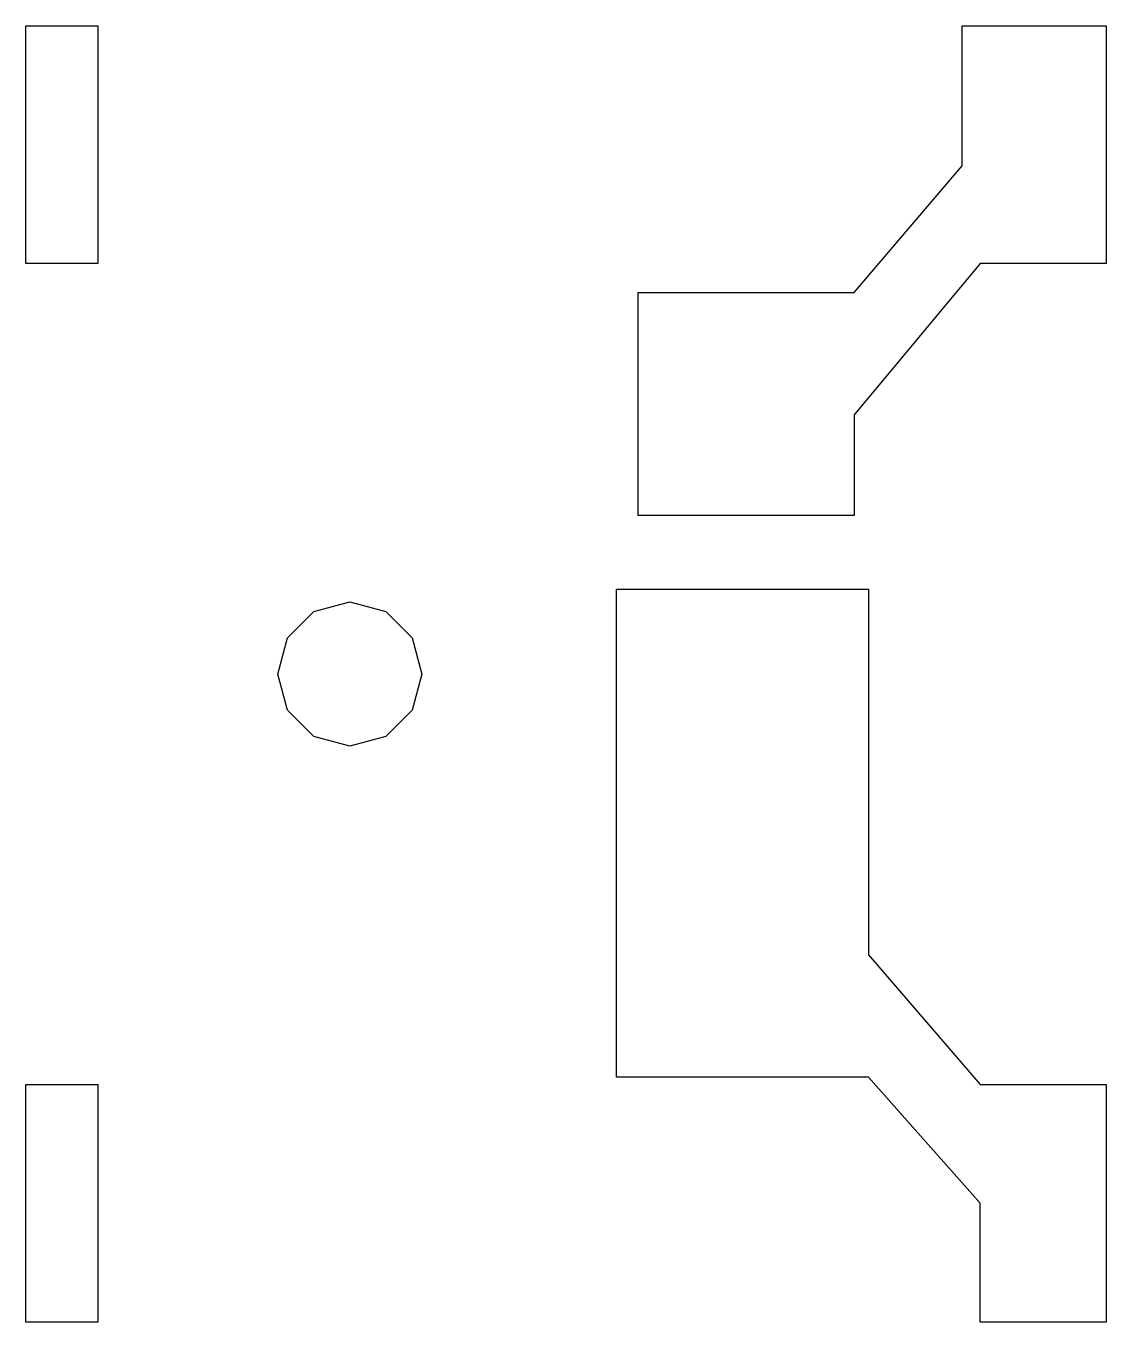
# Model space of a CAD drawing. Extents: x -0.75 to 0.75, y -0.9 to 0.9.
import ezdxf

# ---------------------------------------------------------------- set-up
doc = ezdxf.new("R2010")
doc.units = 0
doc.header["$MEASUREMENT"] = 0
doc.layers.add('C1', color=7, linetype='Continuous')

msp = doc.modelspace()

# ---------------------------------------------------------------- linework, layer by layer
at = {"layer": 'C1'}
for points in [[(-0.75, 0.9), (-0.65, 0.9), (-0.65, 0.57), (-0.75, 0.57)], [(0.4, 0.22), (0.1, 0.22), (0.1, 0.53), (0.4, 0.53), (0.55, 0.7057), (0.55, 0.9), (0.75, 0.9), (0.75, 0.57), (0.575, 0.57), (0.4, 0.36)], [(0.42, -0.39), (0.575, -0.57), (0.75, -0.57), (0.75, -0.9), (0.575, -0.9), (0.575, -0.735), (0.42, -0.56), (0.07, -0.56), (0.07, 0.118), (0.42, 0.118)], [(-0.2, 0), (-0.2134, -0.05), (-0.25, -0.0866), (-0.3, -0.1), (-0.35, -0.0866), (-0.3866, -0.05), (-0.4, 0), (-0.3866, 0.05), (-0.35, 0.0866), (-0.3, 0.1), (-0.25, 0.0866), (-0.2134, 0.05)], [(-0.65, -0.9), (-0.75, -0.9), (-0.75, -0.57), (-0.65, -0.57)]]:
    msp.add_lwpolyline(points, close=True, dxfattribs=at)

doc.saveas('drawing.dxf')
